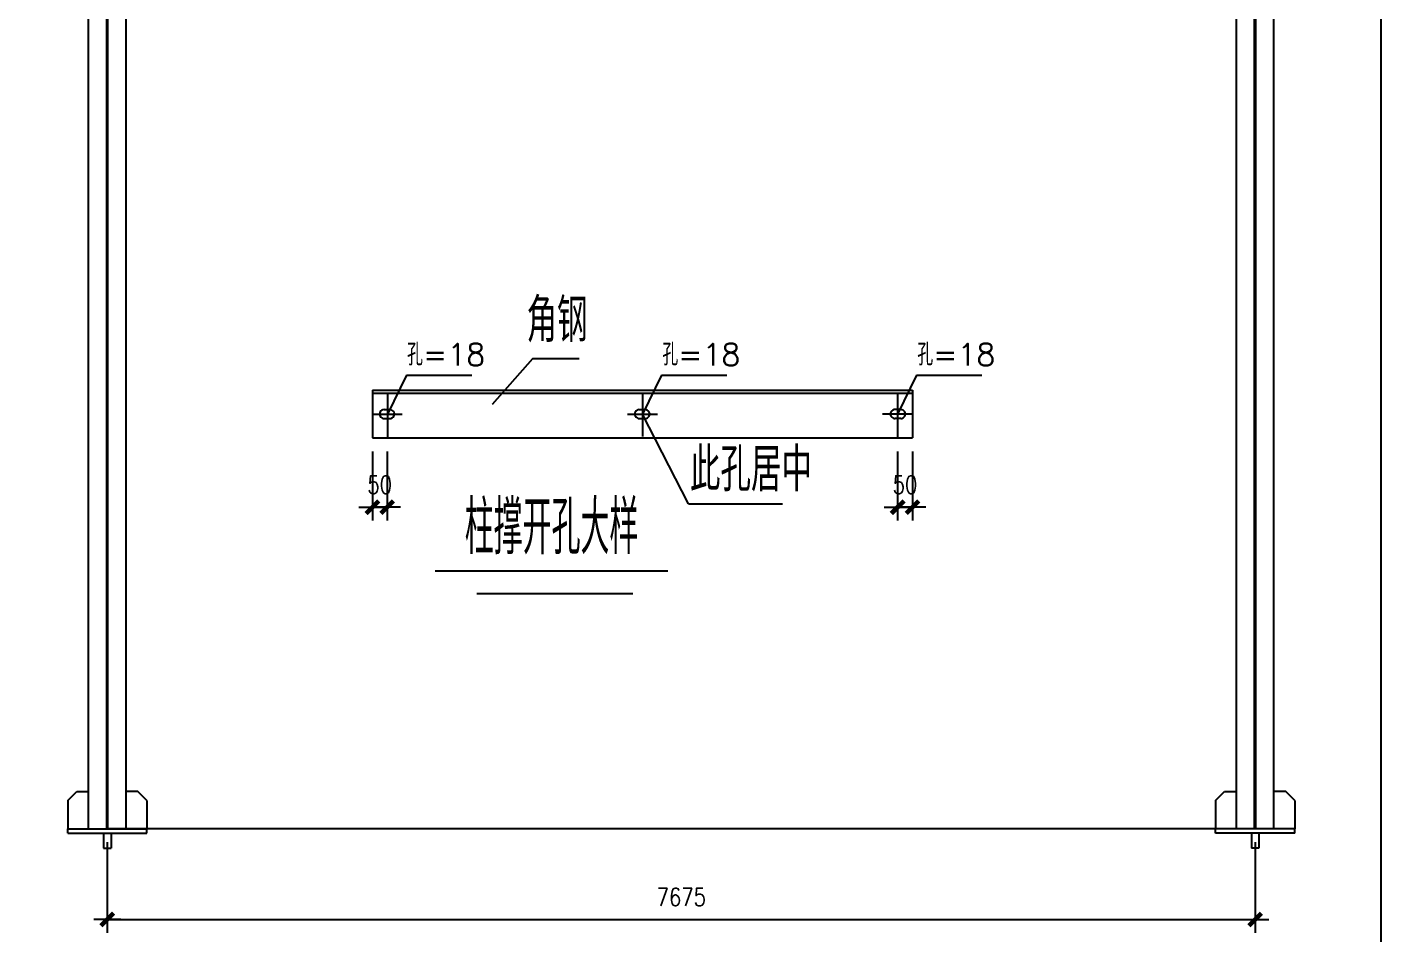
# Model space of a CAD drawing. Header units: millimetres. Extents: x 2451220 to 4527627, y -5186613 to -1639140.
# Drawn here: x 2555585 to 2564637, y -1751096 to -1745031 of the extents above; entities that cross this region are included whole.
import ezdxf

# ---------------------------------------------------------------- set-up
doc = ezdxf.new("R2010")
doc.units = ezdxf.units.MM
doc.header["$LTSCALE"] = 1000
doc.header["$PDMODE"] = 34
doc.linetypes.add('CENTER', pattern=[50.8, 31.75, -6.35, 6.35, -6.35])
doc.layers.add('轴线层', color=1, linetype='CENTER', lineweight=15)
doc.layers.add('钢架', color=7, linetype='Continuous', lineweight=25)
doc.styles.add('DIM_FONT', font='simplex.shx', dxfattribs={"width": 0.8, "bigfont": 'hztxt.shx'})
doc.styles.add('hz', font='gbenor.shx', dxfattribs={"width": 0.75, "height": 100, "bigfont": 'gbcbig.shx'})
doc.styles.get("Standard").update_dxf_attribs({"font": 'txt', "bigfont": 'gbcbig.shx'})
doc.styles.add('TSSD_Label', font='Tssdeng.shx', dxfattribs={"width": 0.7, "bigfont": 'hztxt.shx'})
doc.dimstyles.new('WGH(1)', dxfattribs={"dimscale": 1.2, "dimtxt": 100, "dimasz": 0.5, "dimexe": 75, "dimexo": 75, "dimgap": 75, "dimtad": 1, "dimdec": 0, "dimzin": 0, "dimdsep": 46, "dimtxsty": 'DIM_FONT', "dimblk1": '_DIMX', "dimblk2": '_DIMX', "dimsah": 1, "dimcen": 0.09, "dimclrd": 3, "dimclre": 3, "dimclrt": 7, "dimadec": 0, "dimazin": 0, "dimtfac": 1, "dimtdec": 0, "dimtix": 1, "dimtmove": 2, "dimatfit": 3, "dimldrblk": '_DIMX', "dimfxl": 1, "dimtolj": 1, "dimtzin": 0, "dimarcsym": 0})
doc.dimstyles.new('WGH(2)', dxfattribs={"dimscale": 1.2, "dimtxt": 100, "dimasz": 0.5, "dimexe": 75, "dimexo": 75, "dimgap": 75, "dimtad": 1, "dimdec": 0, "dimlfac": 0.5, "dimzin": 0, "dimdsep": 46, "dimtxsty": 'DIM_FONT', "dimblk1": '_DIMX', "dimblk2": '_DIMX', "dimsah": 1, "dimcen": 0.09, "dimclrd": 3, "dimclre": 3, "dimclrt": 7, "dimadec": 0, "dimazin": 0, "dimtfac": 1, "dimtdec": 0, "dimtix": 1, "dimtmove": 2, "dimatfit": 3, "dimldrblk": '_DIMX', "dimfxl": 1, "dimtolj": 1, "dimtzin": 0, "dimarcsym": 0})

# ---------------------------------------------------------------- blocks, each defined once
blk = doc.blocks.new('_DIMX')
blk.add_line((-150, 0), (150, 0))
at = {"const_width": 50}
blk.add_lwpolyline([(-70, -70), (70, 70)], dxfattribs=at)
blk = doc.blocks.new('*D2510')
at = {"color": 3, "lineweight": -2}
for p, q in [((2556121.1, -1750483.1), (2556121.1, -1751089.2)), ((2563796.1, -1750483.1), (2563796.1, -1751089.2)), ((2556121.7, -1750999.2), (2563795.5, -1750999.2))]:
    blk.add_line(p, q, dxfattribs=at)
at = {"layer": 'Defpoints', "color": 0}
for p in [(2556121.1, -1750393.1), (2563796.1, -1750393.1), (2563796.1, -1750999.2)]:
    blk.add_point(p, dxfattribs=at)
at = {"color": 3, "lineweight": -2, "xscale": 0.6, "yscale": 0.6, "zscale": 0.6, "rotation": 180}
blk.add_blockref('_DIMX', (2556121.1, -1750999.2), dxfattribs=at)
at = {"color": 3, "lineweight": -2, "xscale": 0.6, "yscale": 0.6, "zscale": 0.6}
blk.add_blockref('_DIMX', (2563796.1, -1750999.2), dxfattribs=at)
at = {"color": 7, "insert": (2559958.6, -1750849.2), "char_height": 120, "attachment_point": 5, "style": 'DIM_FONT'}
blk.add_mtext('\\A1;7675', dxfattribs=at)
blk = doc.blocks.new('*D2511')
at = {"color": 3, "lineweight": -2}
for p, q in [((2557893.3, -1747869.1), (2557893.3, -1748332.1)), ((2557992.4, -1747869.1), (2557992.4, -1748332.1)), ((2557892.7, -1748242.1), (2557892.1, -1748242.1)), ((2557893.3, -1748242.1), (2557992.4, -1748242.1)), ((2557993, -1748242.1), (2557993.6, -1748242.1))]:
    blk.add_line(p, q, dxfattribs=at)
at = {"layer": 'Defpoints', "color": 0}
for p in [(2557893.3, -1747779.1), (2557992.4, -1747779.1), (2557992.4, -1748242.1)]:
    blk.add_point(p, dxfattribs=at)
at = {"color": 3, "lineweight": -2, "xscale": 0.6, "yscale": 0.6, "zscale": 0.6}
blk.add_blockref('_DIMX', (2557893.3, -1748242.1), dxfattribs=at)
at = {"color": 3, "lineweight": -2, "xscale": 0.6, "yscale": 0.6, "zscale": 0.6, "rotation": 180}
blk.add_blockref('_DIMX', (2557992.4, -1748242.1), dxfattribs=at)
at = {"color": 7, "insert": (2557942.8, -1748092.1), "char_height": 120, "attachment_point": 5, "style": 'DIM_FONT'}
blk.add_mtext('\\A1;50', dxfattribs=at)
blk = doc.blocks.new('*D2512')
at = {"color": 3, "lineweight": -2}
for p, q in [((2561405.3, -1747869.1), (2561405.3, -1748332.1)), ((2561504.4, -1747869.1), (2561504.4, -1748332.1)), ((2561404.7, -1748242.1), (2561404.1, -1748242.1)), ((2561504.4, -1748242.1), (2561405.3, -1748242.1)), ((2561505, -1748242.1), (2561505.6, -1748242.1))]:
    blk.add_line(p, q, dxfattribs=at)
at = {"layer": 'Defpoints', "color": 0}
for p in [(2561405.3, -1747779.1), (2561504.4, -1747779.1), (2561405.3, -1748242.1)]:
    blk.add_point(p, dxfattribs=at)
at = {"color": 3, "lineweight": -2, "xscale": 0.6, "yscale": 0.6, "zscale": 0.6}
blk.add_blockref('_DIMX', (2561405.3, -1748242.1), dxfattribs=at)
at = {"color": 3, "lineweight": -2, "xscale": 0.6, "yscale": 0.6, "zscale": 0.6, "rotation": 180}
blk.add_blockref('_DIMX', (2561504.4, -1748242.1), dxfattribs=at)
at = {"color": 7, "insert": (2561454.9, -1748092.1), "char_height": 120, "attachment_point": 5, "style": 'DIM_FONT'}
blk.add_mtext('\\A1;50', dxfattribs=at)

msp = doc.modelspace()

# ---------------------------------------------------------------- linework, layer by layer
for p, q in [((2555996.1, -1750393.1), (2555996.1, -1739673.2)), ((2556117.1, -1750393.1), (2556117.1, -1739673.2)), ((2556121.1, -1750393.1), (2556121.1, -1739673.2)), ((2556125.1, -1750393.1), (2556125.1, -1739673.2)), ((2556246.1, -1750393.1), (2556246.1, -1739673.2)), ((2563671.1, -1750393.1), (2563671.1, -1739673.2)), ((2563792.1, -1750393.1), (2563792.1, -1739673.2)), ((2563796.1, -1750393.1), (2563796.1, -1739673.2)), ((2563796.1, -1750393.1), (2563796.1, -1739673.2)), ((2563800.1, -1750393.1), (2563800.1, -1739673.2)), ((2563921.1, -1750393.1), (2563921.1, -1739673.2)), ((2558962.9, -1747250.4), (2558694.2, -1747554.4)), ((2559275.7, -1747250.4), (2558962.9, -1747250.4)), ((2558120.5, -1747359.6), (2557993.3, -1747619.1)), ((2558120.5, -1747359.6), (2558557.7, -1747359.6)), ((2559827, -1747359.6), (2559699.7, -1747619.1)), ((2559827, -1747359.6), (2560264.2, -1747359.6)), ((2561531.7, -1747359.6), (2561404.4, -1747619.1)), ((2561531.7, -1747359.6), (2561968.9, -1747359.6)), ((2557893.3, -1747459.1), (2561504.4, -1747459.1)), ((2557893.3, -1747459.1), (2557893.3, -1747779.1)), ((2557893.3, -1747479.1), (2561504.4, -1747479.1)), ((2557993.3, -1747479.1), (2557993.3, -1747769.1)), ((2557993.3, -1747479.1), (2557993.3, -1747779.1)), ((2559699.7, -1747479.1), (2559699.7, -1747769.1)), ((2561404.4, -1747479.1), (2561404.4, -1747769.1)), ((2561404.4, -1747479.1), (2561404.4, -1747779.1)), ((2561504.4, -1747459.1), (2561504.4, -1747779.1)), ((2557971.3, -1747589.1), (2558010.8, -1747589.1)), ((2559677.8, -1747589.1), (2559717.3, -1747589.1)), ((2561426.4, -1747589.1), (2561386.9, -1747589.1)), ((2557893.3, -1747619.1), (2558093.3, -1747619.1)), ((2557971.3, -1747649.1), (2558012.1, -1747649.1)), ((2559599.7, -1747619.1), (2559799.7, -1747619.1)), ((2559677.8, -1747649.1), (2559718.6, -1747649.1)), ((2560006.6, -1748219.1), (2559699.7, -1747619.1)), ((2561504.4, -1747619.1), (2561304.4, -1747619.1)), ((2561426.4, -1747649.1), (2561385.6, -1747649.1)), ((2557893.3, -1747779.1), (2561504.4, -1747779.1)), ((2560006.6, -1748219.1), (2560635.3, -1748219.1)), ((2558312.6, -1748666.6), (2559868.9, -1748666.6)), ((2558592.3, -1748819), (2559634.9, -1748819)), ((2555856.1, -1750203.1), (2555916.1, -1750143.1)), ((2555856.1, -1750203.1), (2555856.1, -1750393.1)), ((2555916.1, -1750143.1), (2555996.1, -1750143.1)), ((2556326.1, -1750143.1), (2556246.1, -1750143.1)), ((2556386.1, -1750203.1), (2556326.1, -1750143.1)), ((2556386.1, -1750203.1), (2556386.1, -1750393.1)), ((2563531.1, -1750203.1), (2563591.1, -1750143.1)), ((2563531.1, -1750203.1), (2563531.1, -1750393.1)), ((2563591.1, -1750143.1), (2563671.1, -1750143.1)), ((2564001.1, -1750143.1), (2563921.1, -1750143.1)), ((2564061.1, -1750203.1), (2564001.1, -1750143.1)), ((2564061.1, -1750203.1), (2564061.1, -1750393.1)), ((2555856.1, -1750423.1), (2555856.1, -1750393.1)), ((2555856.1, -1750393.1), (2556386.1, -1750393.1)), ((2563796.1, -1750393.1), (2556121.1, -1750393.1)), ((2556386.1, -1750423.1), (2556386.1, -1750393.1)), ((2556386.1, -1750423.1), (2556386.1, -1750393.1)), ((2563531.1, -1750423.1), (2563531.1, -1750393.1)), ((2564061.1, -1750393.1), (2563531.1, -1750393.1)), ((2563531.1, -1750423.1), (2563531.1, -1750393.1)), ((2564061.1, -1750423.1), (2564061.1, -1750393.1)), ((2555856.1, -1750423.1), (2556386.1, -1750423.1)), ((2556096.1, -1750423.1), (2556096.1, -1750523.1)), ((2556146.1, -1750423.1), (2556146.1, -1750523.1)), ((2564061.1, -1750423.1), (2563531.1, -1750423.1)), ((2563771.1, -1750423.1), (2563771.1, -1750523.1)), ((2563821.1, -1750423.1), (2563821.1, -1750523.1)), ((2556096.1, -1750523.1), (2556146.1, -1750523.1)), ((2563821.1, -1750523.1), (2563771.1, -1750523.1))]:
    msp.add_line(p, q)
msp.add_lwpolyline([(2564636.6, -1753102.7), (2545883.9, -1753102.7), (2545883.9, -1738493.1), (2564636.6, -1738493.1)], close=True)
for centre, start, end in [((2557971.3, -1747619.1), 90, 270.07516), ((2558010.8, -1747619.1), 267.65555, 95.60117), ((2559677.8, -1747619.1), 90, 270.07516), ((2559717.3, -1747619.1), 267.65555, 95.60117), ((2561386.9, -1747619.1), 84.39883, 272.34445), ((2561426.4, -1747619.1), 269.92484, 90)]:
    msp.add_arc(centre, 30, start, end)

# ---------------------------------------------------------------- texts
at = {"style": 'TSSD_Label', "width": 0.7}
for s, p in [('角钢', (2558923.9, -1747137.8)), ('此孔居中', (2560016.3, -1748136.1))]:
    msp.add_text(s, height=291.6, dxfattribs=at).set_placement(p)
at = {"layer": '轴线层', "color": 4, "lineweight": -3}
for p in [(2558125.4, -1747294.4), (2559831.9, -1747294.4), (2561536.6, -1747294.4)]:
    msp.add_text('孔=18', height=147, dxfattribs=at).set_placement(p)
at = {"layer": '钢架', "lineweight": 13, "insert": (2558510.9, -1748198.2), "char_height": 358.32, "width": 1468.472, "attachment_point": 1, "style": 'hz'}
msp.add_mtext('柱撑开孔大样', dxfattribs=at)

# ---------------------------------------------------------------- dimensions: what is measured, and where the dimension line sits
for base, p1, p2, dimstyle, picture, middle in [((2557992.4, -1748242.1), (2557893.3, -1747779.1), (2557992.4, -1747779.1), 'WGH(2)', '*D2511', (2557942.8, -1748092.1)), ((2563796.1, -1750999.2), (2556121.1, -1750393.1), (2563796.1, -1750393.1), 'WGH(1)', '*D2510', (2559958.6, -1750849.2))]:
    dim = msp.add_linear_dim(base=base, p1=p1, p2=p2, dimstyle=dimstyle)
    dim.commit()
    dim.dimension.update_dxf_attribs({"geometry": picture, "text_midpoint": middle})
dim = msp.add_linear_dim(base=(2561405.3, -1748242.1), p1=(2561504.4, -1747779.1), p2=(2561405.3, -1747779.1), angle=180, dimstyle='WGH(2)')
dim.commit()
dim.dimension.update_dxf_attribs({"geometry": '*D2512', "text_midpoint": (2561454.9, -1748092.1)})

doc.saveas('drawing.dxf')
